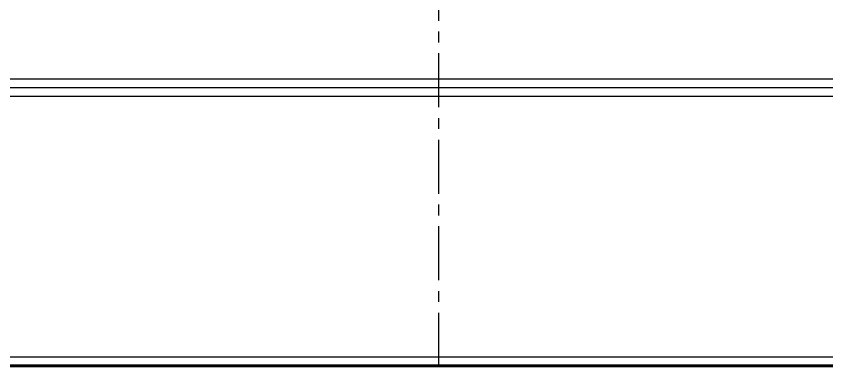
# Model space of a CAD drawing. Header units: millimetres. Extents: x 242 to 1026, y -183 to 372.
# Drawn here: x 564.6 to 658.1, y 117.4 to 157.9 of the extents above; entities that cross this region are included whole.
import ezdxf

# ---------------------------------------------------------------- set-up
doc = ezdxf.new("R2010")
doc.units = ezdxf.units.MM
doc.header["$LTSCALE"] = 30.734
doc.linetypes.add('CENTER', pattern=[0.6, 0.375, -0.075, 0.075, -0.075])
doc.layers.get('0').update_dxf_attribs({"linetype": 'CONTINUOUS'})

msp = doc.modelspace()

# ---------------------------------------------------------------- linework, layer by layer
at = {"color": 1, "linetype": 'CENTER', "ltscale": 0.541744}
msp.add_line((613.361, 117.442), (613.361, 307.942), dxfattribs=at)
at = {"color": 7, "linetype": 'Continuous'}
for p, q in [((475.85, 150.692), (750.872, 150.692)), ((476.816, 149.692), (749.906, 149.692)), ((475.314, 148.692), (751.407, 148.692)), ((483.484, 118.611), (743.238, 118.611)), ((748.611, 117.442), (478.111, 117.442)), ((742.773, 117.476), (483.948, 117.476)), ((742.751, 117.646), (483.97, 117.646))]:
    msp.add_line(p, q, dxfattribs=at)

doc.saveas('drawing.dxf')
